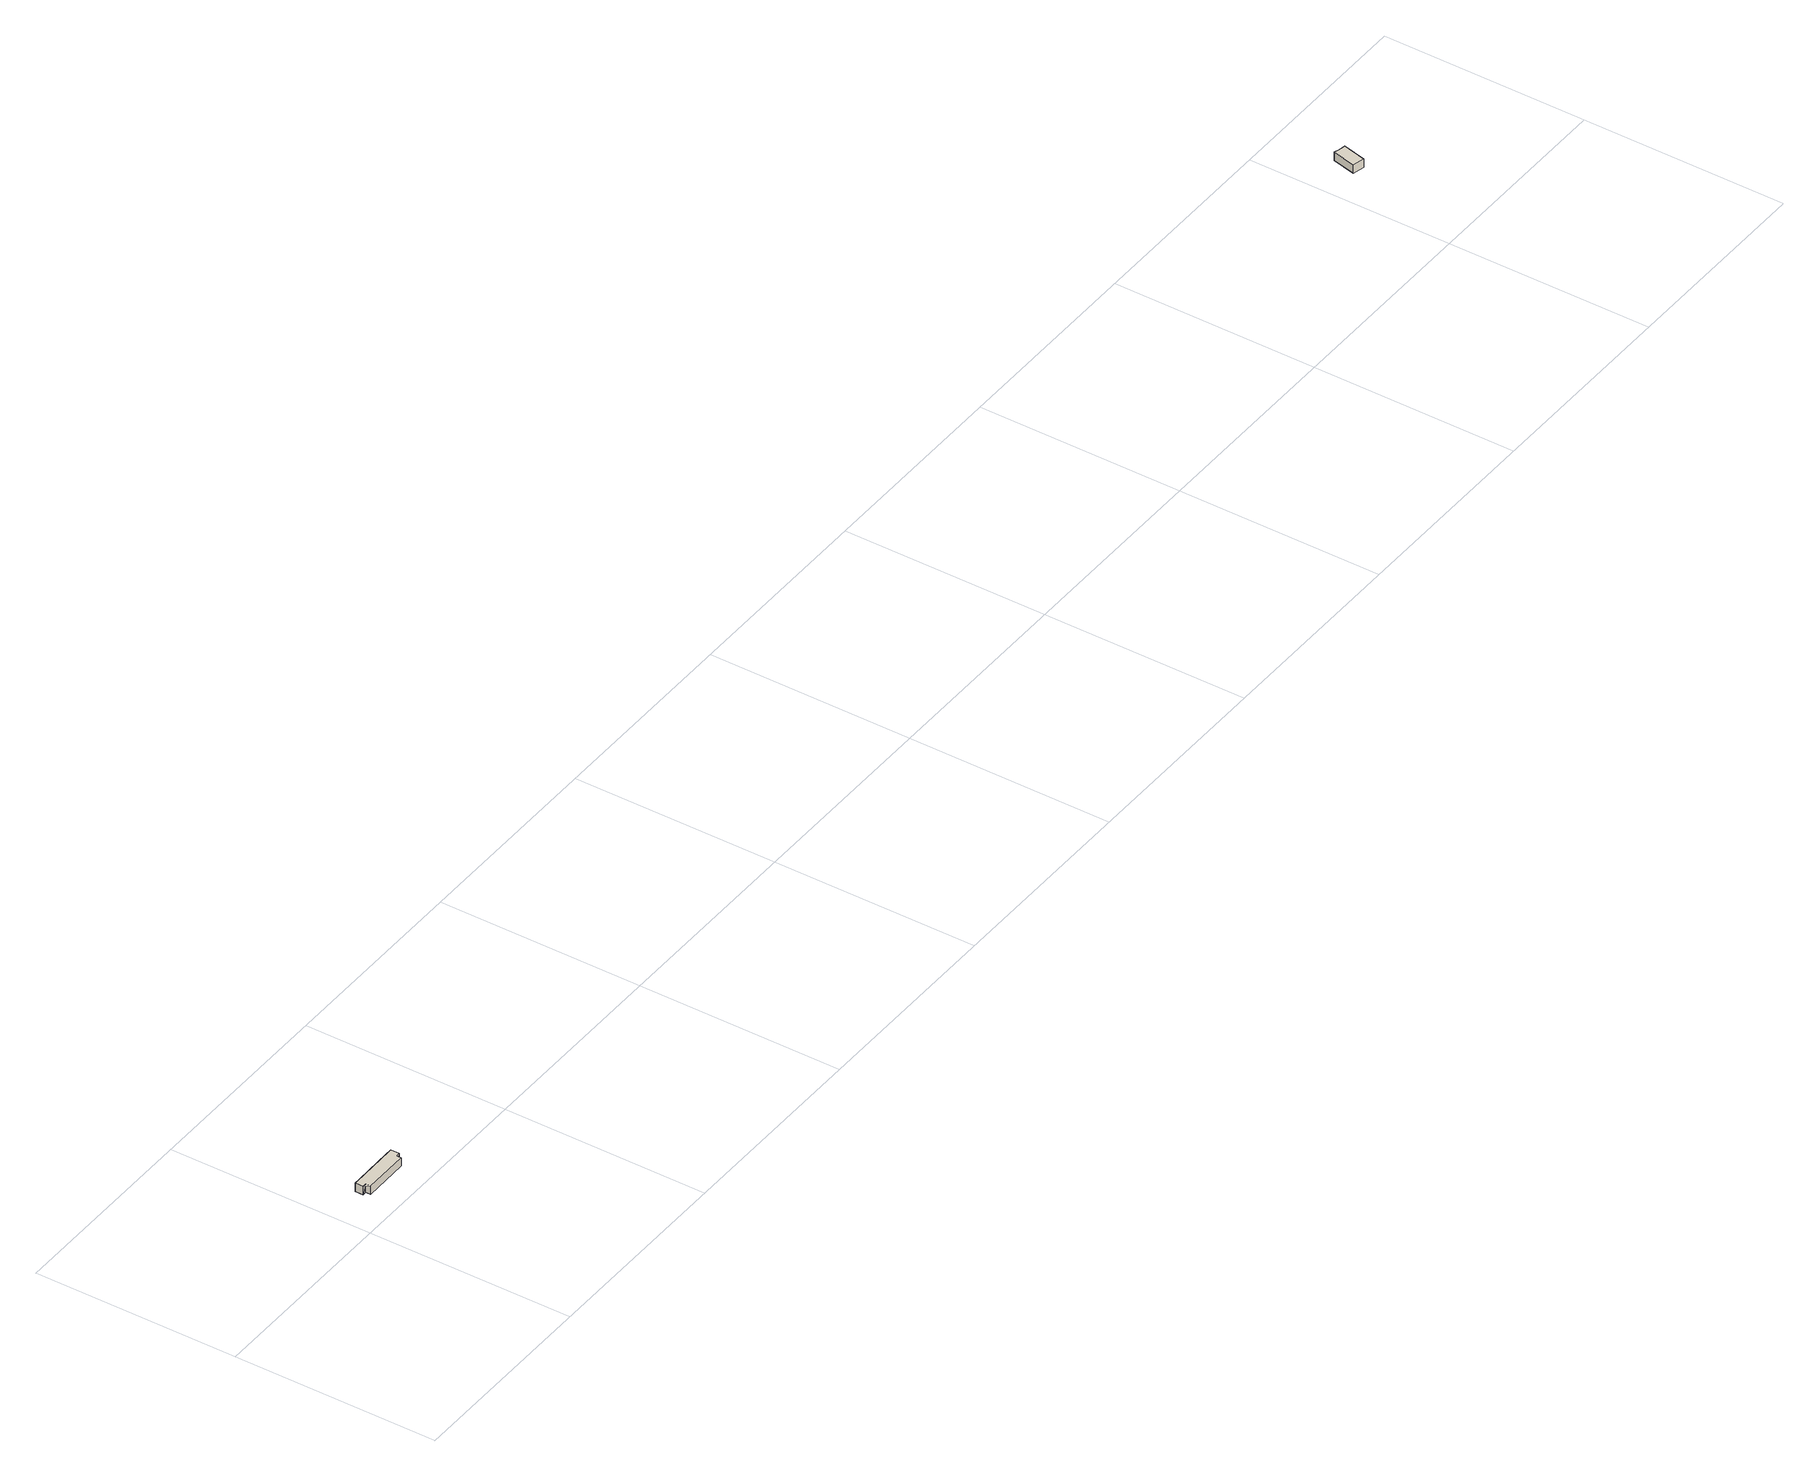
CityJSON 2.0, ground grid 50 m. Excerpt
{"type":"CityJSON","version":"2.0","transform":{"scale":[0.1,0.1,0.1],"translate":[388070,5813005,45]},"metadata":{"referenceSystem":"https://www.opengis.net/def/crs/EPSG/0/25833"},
"CityObjects":{
"building1":{"type":"Building","attributes":{"Gemeindeschluessel":"11000006","BezugspunktDach":"2200","function":"31001_3222","measuredHeight":2.26,"storeysAboveGround":1},"address":[{"country":"Germany","locality":"Berlin","thoroughfareNumber":"80 (5)","thoroughfareName":"Munsterdamm"}],"geometry":[{"type":"MultiSurface","lod":"1","boundaries":[[[0,1,2,3,4,5,6,7,8]],[[9,10,11,12,13,14,15,16,17,18]],[[9,18,8,7]],[[10,9,7,6]],[[11,10,6,5]],[[12,11,5,4]],[[13,4,3]],[[14,13,3,2]],[[15,14,2,1]],[[16,15,1,19]],[[17,19,0]],[[18,17,0,8]]]}]},
"building2":{"type":"Building","attributes":{"Gemeindeschluessel":"11000007","BezugspunktDach":"2200","function":"31001_2463","measuredHeight":2.59,"storeysAboveGround":1},"address":[{"country":"Germany","locality":"Berlin","thoroughfareNumber":"44 (1)","thoroughfareName":"Röblingstraße"}],"geometry":[{"type":"Solid","lod":"1","boundaries":[[[[20,21,22,23,24]],[[25,26,27,28,29]],[[25,29,24,23]],[[26,25,23,22]],[[27,26,22,21]],[[28,27,21,20]],[[29,28,20,24]]]]}]}
},
"vertices":[
[7,22,115],[17,10,115],[131,10,115],[131,22,115],[141,22,115],[141,43,115],[124,43,115],[24,42,115],[7,42,115],[24,42,93],[124,43,93],[141,43,93],[141,22,93],[131,22,93],[131,10,93],[17,10,93],[17,22,93],[7,22,93],[7,42,93],[17,22,115],
[4113,290,27],[4127,347,27],[4112,350,27],[4098,354,27],[4085,297,27],[4098,354,5],[4112,350,5],[4127,347,5],[4113,290,5],[4085,297,5]
]}
